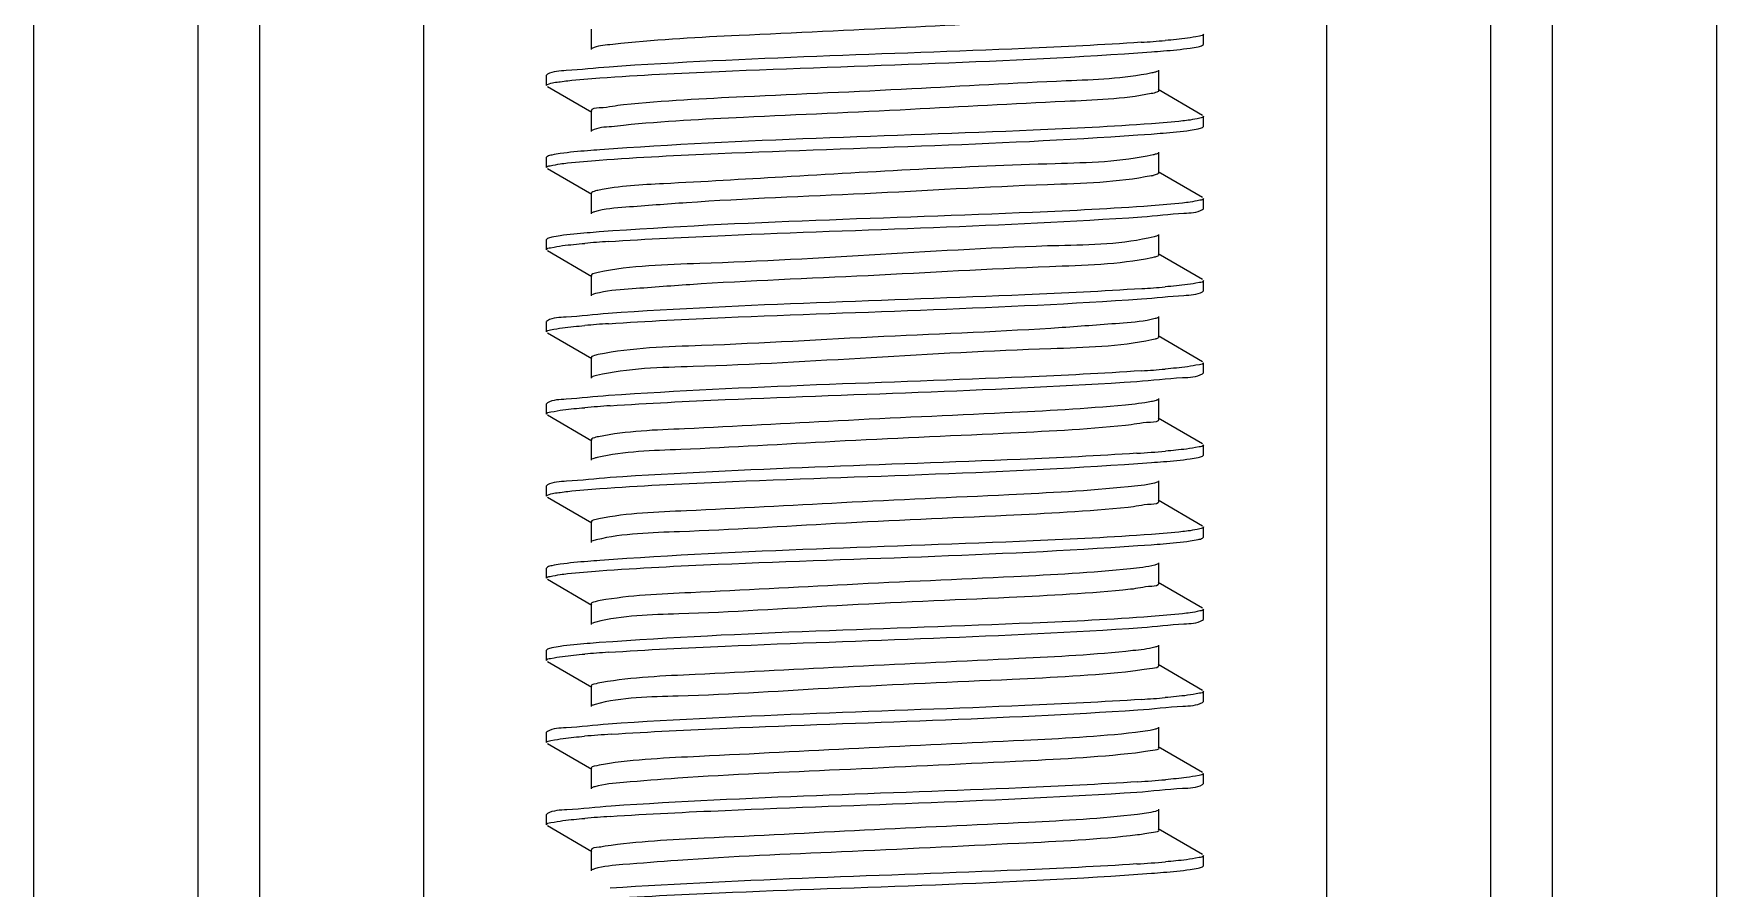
# Model space of a CAD drawing. Extents: x 27938 to 650306, y -92720 to 1524912.
# Drawn here: x 300564.7 to 301052.9, y 806417.7 to 806665.5 of the extents above; entities that cross this region are included whole.
import ezdxf

# ---------------------------------------------------------------- set-up
doc = ezdxf.new("R2010")
doc.units = 0
doc.header["$LTSCALE"] = 1000
doc.header["$MEASUREMENT"] = 0

msp = doc.modelspace()

# ---------------------------------------------------------------- linework, layer by layer
at = {"linetype": 'Continuous'}
for p, q in [((300564.69, 810344.87), (300564.69, 805603.84)), ((300612.32, 810344.87), (300612.32, 805603.84)), ((300630.18, 810344.87), (300630.18, 805603.84)), ((300677.8, 810344.87), (300677.8, 805603.84)), ((300939.75, 810344.87), (300939.75, 805603.84)), ((300987.37, 810344.87), (300987.37, 805603.84)), ((301005.23, 810344.87), (301005.23, 805603.84)), ((301052.86, 810344.87), (301052.86, 805603.84)), ((300726.41, 806666.84), (300726.41, 806660.89)), ((300904.03, 806662.38), (300904.03, 806665.36)), ((300904.03, 806662.38), (300904.03, 806665.36)), ((300903.8, 806662.12), (300904.03, 806662.38)), ((300891.14, 806648.98), (300891.14, 806654.94)), ((300713.75, 806653.71), (300713.52, 806653.45)), ((300713.52, 806650.47), (300713.52, 806653.45)), ((300713.52, 806650.47), (300713.52, 806653.45)), ((300713.75, 806650.21), (300726.67, 806642.73)), ((300903.8, 806641.8), (300890.88, 806649.29)), ((300726.41, 806643.03), (300726.41, 806637.08)), ((300904.03, 806638.57), (300904.03, 806641.54)), ((300904.03, 806638.57), (300904.03, 806641.54)), ((300903.8, 806638.31), (300904.03, 806638.57)), ((300713.75, 806629.9), (300713.52, 806629.64)), ((300891.14, 806625.17), (300891.14, 806631.12)), ((300713.52, 806626.66), (300713.52, 806629.64)), ((300713.52, 806626.66), (300713.52, 806629.64)), ((300713.75, 806626.4), (300726.67, 806618.92)), ((300903.8, 806617.99), (300890.88, 806625.47)), ((300726.41, 806619.22), (300726.41, 806613.27)), ((300904.03, 806614.75), (300904.03, 806617.73)), ((300904.03, 806614.75), (300904.03, 806617.73)), ((300903.8, 806614.49), (300904.03, 806614.75)), ((300713.75, 806606.08), (300713.52, 806605.82)), ((300713.52, 806602.85), (300713.52, 806605.82)), ((300713.52, 806602.85), (300713.52, 806605.82)), ((300891.14, 806601.36), (300891.14, 806607.31)), ((300713.75, 806602.59), (300726.67, 806595.1)), ((300889.76, 806600.66), (300889.09, 806600.51)), ((300903.8, 806594.18), (300890.88, 806601.66)), ((300726.41, 806595.41), (300726.41, 806589.45)), ((300903.8, 806590.68), (300904.03, 806590.94)), ((300904.03, 806590.94), (300904.03, 806593.92)), ((300904.03, 806590.94), (300904.03, 806593.92)), ((300713.75, 806582.27), (300713.52, 806582.01)), ((300713.52, 806579.03), (300713.52, 806582.01)), ((300713.52, 806579.03), (300713.52, 806582.01)), ((300891.14, 806577.55), (300891.14, 806583.5)), ((300713.75, 806578.77), (300726.67, 806571.29)), ((300890.05, 806576.93), (300889.13, 806576.71)), ((300903.8, 806570.37), (300890.88, 806577.85)), ((300726.41, 806571.59), (300726.41, 806565.64)), ((300903.8, 806566.87), (300904.03, 806567.13)), ((300904.03, 806567.13), (300904.03, 806570.1)), ((300904.03, 806567.13), (300904.03, 806570.1)), ((300713.75, 806558.46), (300713.52, 806558.2)), ((300713.52, 806555.22), (300713.52, 806558.2)), ((300713.52, 806555.22), (300713.52, 806558.2)), ((300891.14, 806553.73), (300891.14, 806559.69)), ((300713.75, 806554.96), (300726.67, 806547.48)), ((300903.8, 806546.55), (300890.88, 806554.03)), ((300726.41, 806547.78), (300726.41, 806541.83)), ((300903.8, 806543.05), (300904.03, 806543.31)), ((300904.03, 806543.31), (300904.03, 806546.29)), ((300904.03, 806543.31), (300904.03, 806546.29)), ((300713.75, 806534.65), (300713.52, 806534.39)), ((300713.52, 806531.41), (300713.52, 806534.39)), ((300713.52, 806531.41), (300713.52, 806534.39)), ((300891.14, 806529.92), (300891.14, 806535.87)), ((300713.75, 806531.15), (300726.67, 806523.67)), ((300903.8, 806522.74), (300890.88, 806530.22)), ((300726.41, 806523.97), (300726.41, 806518.01)), ((300904.03, 806519.5), (300904.03, 806522.48)), ((300904.03, 806519.5), (300904.03, 806522.48)), ((300903.8, 806519.24), (300904.03, 806519.5)), ((300713.75, 806510.83), (300713.52, 806510.57)), ((300713.52, 806507.6), (300713.52, 806510.57)), ((300713.52, 806507.6), (300713.52, 806510.57)), ((300891.14, 806506.11), (300891.14, 806512.06)), ((300713.75, 806507.33), (300726.67, 806499.85)), ((300903.8, 806498.93), (300890.88, 806506.41)), ((300726.41, 806500.15), (300726.41, 806494.2)), ((300904.03, 806495.69), (300904.03, 806498.67)), ((300904.03, 806495.69), (300904.03, 806498.67)), ((300903.8, 806495.43), (300904.03, 806495.69)), ((300891.14, 806482.29), (300891.14, 806488.25)), ((300713.75, 806487.02), (300713.52, 806486.76)), ((300713.52, 806483.78), (300713.52, 806486.76)), ((300713.52, 806483.78), (300713.52, 806486.76)), ((300713.75, 806483.52), (300726.67, 806476.04)), ((300903.8, 806475.11), (300890.88, 806482.6)), ((300726.41, 806476.34), (300726.41, 806470.39)), ((300904.03, 806471.88), (300904.03, 806474.85)), ((300904.03, 806471.88), (300904.03, 806474.85)), ((300903.8, 806471.62), (300904.03, 806471.88)), ((300891.14, 806458.48), (300891.14, 806464.44)), ((300713.75, 806463.21), (300713.52, 806462.95)), ((300713.52, 806459.97), (300713.52, 806462.95)), ((300713.52, 806459.97), (300713.52, 806462.95)), ((300713.75, 806459.71), (300726.67, 806452.23)), ((300903.8, 806451.3), (300890.88, 806458.78)), ((300726.41, 806452.53), (300726.41, 806446.58)), ((300904.03, 806448.06), (300904.03, 806451.04)), ((300904.03, 806448.06), (300904.03, 806451.04)), ((300903.8, 806447.8), (300904.03, 806448.06)), ((300891.14, 806434.67), (300891.14, 806440.62)), ((300713.75, 806439.39), (300713.52, 806439.13)), ((300713.52, 806436.16), (300713.52, 806439.13)), ((300713.52, 806436.16), (300713.52, 806439.13)), ((300713.75, 806435.9), (300726.67, 806428.41)), ((300903.8, 806427.49), (300890.88, 806434.97)), ((300726.41, 806428.72), (300726.41, 806422.76)), ((300904.03, 806424.25), (300904.03, 806427.23)), ((300904.03, 806424.25), (300904.03, 806427.23)), ((300903.8, 806423.99), (300904.03, 806424.25))]:
    msp.add_line(p, q, dxfattribs=at)
for centre, radius, start, end in [((300858.64, 807072.06), 409.99, 273.8294, 274.8033), ((300885.24, 806642.89), 18.96, 281.4996, 282.8069), ((300758.74, 806198.23), 407.9, 93.8437, 94.8034), ((300858.82, 806998.36), 407.71, 273.8446, 274.8036), ((300758.81, 806173.58), 408.74, 93.8366, 94.8046), ((300858.71, 806976.01), 409.19, 273.8348, 274.8034), ((300759.43, 806141.94), 416.58, 93.7887, 94.801), ((300856.95, 806974.32), 431.38, 273.6947, 274.7994), ((300758.74, 806079.17), 407.89, 93.8438, 94.8034), ((300858.83, 806879.23), 407.66, 273.845, 274.8036), ((300759.87, 806041.08), 422.21, 93.753, 94.8001), ((300857.35, 806874.05), 426.34, 273.7263, 274.8), ((300759.44, 806022.7), 416.76, 93.7875, 94.801), ((300856.97, 806855.1), 431.22, 273.6957, 274.7994)]:
    msp.add_arc(centre, radius, start, end, dxfattribs=at)
for points, knots in [([(300888.71, 806671.87), (300880.25, 806670.26), (300856.45, 806669.4), (300816.72, 806667.09), (300774.05, 806665.23), (300746.45, 806663.82), (300735.07, 806662.64)], [0, 0, 0, 0, 0.167774, 0.461831, 0.776883, 1, 1, 1, 1]), ([(300904.03, 806665.36), (300904.03, 806664.92), (300901.74, 806664.64), (300900.58, 806664.32), (300899.42, 806664.17)], [0, 0, 0, 0, 0.271494, 1, 1, 1, 1]), ([(300735.07, 806662.64), (300734.01, 806662.53), (300731.23, 806662.13), (300728.21, 806662.08), (300726.67, 806661.19)], [0, 0, 0, 0, 0.374658, 1, 1, 1, 1]), ([(300728.95, 806652.66), (300740.46, 806653.5), (300793.8, 806656.1), (300847.22, 806657.14), (300888.97, 806660.22)], [0, 0, 0, 0, 0.216129, 1, 1, 1, 1]), ([(300886.02, 806662.99), (300874.76, 806662.22), (300823.29, 806659.74), (300771.75, 806658.55), (300731.61, 806655.82)], [0, 0, 0, 0, 0.219145, 1, 1, 1, 1]), ([(300888.97, 806660.22), (300890.12, 806660.3), (300893.87, 806660.6), (300897.61, 806660.93), (300900.19, 806661.3)], [0, 0, 0, 0, 0.307527, 1, 1, 1, 1]), ([(300900.19, 806661.3), (300900.97, 806661.41), (300902.18, 806661.62), (300903.42, 806661.9), (300903.8, 806662.12)], [0, 0, 0, 0, 0.642834, 1, 1, 1, 1]), ([(300731.61, 806655.82), (300727.47, 806655.54), (300721.68, 806654.74), (300715.36, 806654.64), (300713.75, 806653.71)], [0, 0, 0, 0, 0.690428, 1, 1, 1, 1]), ([(300890.88, 806654.64), (300890.66, 806654.51), (300890.07, 806654.31), (300889.46, 806654.17), (300889.09, 806654.09)], [0, 0, 0, 0, 0.392529, 1, 1, 1, 1]), ([(300713.52, 806650.47), (300713.52, 806650.6), (300714.93, 806651.48), (300716.23, 806651.39), (300717.48, 806651.57)], [0, 0, 0, 0, 0.088901, 1, 1, 1, 1]), ([(300717.48, 806651.57), (300718.21, 806651.67), (300722.02, 806652.13), (300725.85, 806652.43), (300728.95, 806652.66)], [0, 0, 0, 0, 0.191572, 1, 1, 1, 1]), ([(300889.09, 806654.09), (300880.94, 806652.4), (300857.53, 806651.66), (300818.18, 806649.27), (300775.33, 806647.44), (300747.45, 806646.01), (300735.82, 806644.86)], [0, 0, 0, 0, 0.162646, 0.454753, 0.771748, 1, 1, 1, 1]), ([(300735.82, 806644.86), (300733.47, 806644.63), (300731.27, 806643.91), (300726.41, 806643.88), (300726.42, 806643.03)], [0, 0, 0, 0, 0.734772, 1, 1, 1, 1]), ([(300888.93, 806648.1), (300880.69, 806646.46), (300857.23, 806645.66), (300817.87, 806643.32), (300775.16, 806641.48), (300747.39, 806640.05), (300735.82, 806638.91)], [0, 0, 0, 0, 0.164346, 0.456483, 0.772538, 1, 1, 1, 1]), ([(300891.14, 806648.98), (300891.14, 806648.75), (300890.14, 806648.37), (300889.49, 806648.22), (300888.93, 806648.1)], [0, 0, 0, 0, 0.292517, 1, 1, 1, 1]), ([(300900.19, 806640.46), (300899.48, 806640.36), (300895.75, 806639.9), (300892, 806639.61), (300888.97, 806639.38)], [0, 0, 0, 0, 0.191302, 1, 1, 1, 1]), ([(300904.03, 806641.54), (300904.03, 806641.17), (300902.14, 806640.85), (300901.15, 806640.6), (300900.19, 806640.46)], [0, 0, 0, 0, 0.274605, 1, 1, 1, 1]), ([(300735.82, 806638.91), (300734.66, 806638.79), (300731.64, 806638.36), (300728.34, 806638.35), (300726.67, 806637.38)], [0, 0, 0, 0, 0.376452, 1, 1, 1, 1]), ([(300728.8, 806628.84), (300740.29, 806629.68), (300793.66, 806632.28), (300847.12, 806633.33), (300888.91, 806636.4)], [0, 0, 0, 0, 0.215653, 1, 1, 1, 1]), ([(300888.97, 806639.38), (300877.53, 806638.54), (300824.19, 806635.94), (300770.77, 806634.87), (300728.95, 806631.82)], [0, 0, 0, 0, 0.214712, 1, 1, 1, 1]), ([(300888.91, 806636.4), (300890.07, 806636.49), (300893.83, 806636.78), (300897.59, 806637.12), (300900.17, 806637.48)], [0, 0, 0, 0, 0.307511, 1, 1, 1, 1]), ([(300900.17, 806637.48), (300900.96, 806637.6), (300902.18, 806637.81), (300903.41, 806638.08), (300903.8, 806638.31)], [0, 0, 0, 0, 0.642987, 1, 1, 1, 1]), ([(300717.48, 806630.73), (300716.66, 806630.62), (300715.42, 806630.4), (300714.14, 806630.12), (300713.75, 806629.9)], [0, 0, 0, 0, 0.644071, 1, 1, 1, 1]), ([(300728.95, 806631.82), (300727.77, 806631.74), (300723.94, 806631.44), (300720.11, 806631.1), (300717.48, 806630.73)], [0, 0, 0, 0, 0.307216, 1, 1, 1, 1]), ([(300889.44, 806630.35), (300880.19, 806628.24), (300844.01, 806627.55), (300796.81, 806624.78), (300752.63, 806622.2), (300734.64, 806621.36), (300728.41, 806620.05)], [0, 0, 0, 0, 0.176446, 0.666999, 0.881663, 1, 1, 1, 1]), ([(300890.87, 806630.82), (300890.7, 806630.72), (300890.22, 806630.55), (300889.74, 806630.42), (300889.44, 806630.35)], [0, 0, 0, 0, 0.401923, 1, 1, 1, 1]), ([(300713.52, 806626.66), (300713.52, 806627.03), (300715.44, 806627.35), (300716.45, 806627.61), (300717.43, 806627.75)], [0, 0, 0, 0, 0.274271, 1, 1, 1, 1]), ([(300717.43, 806627.75), (300718.15, 806627.85), (300721.93, 806628.31), (300725.73, 806628.61), (300728.8, 806628.84)], [0, 0, 0, 0, 0.191488, 1, 1, 1, 1]), ([(300891.13, 806625.17), (300891.13, 806624.98), (300890.4, 806624.62), (300889.87, 806624.5), (300889.44, 806624.4)], [0, 0, 0, 0, 0.301807, 1, 1, 1, 1]), ([(300728.41, 806620.05), (300727.9, 806619.95), (300727.3, 806619.81), (300726.42, 806619.43), (300726.42, 806619.22)], [0, 0, 0, 0, 0.704889, 1, 1, 1, 1]), ([(300889.02, 806624.31), (300879.13, 806622.29), (300851.15, 806621.67), (300806.3, 806618.86), (300765.37, 806617.45), (300739.35, 806615.34), (300730.33, 806614.73), (300727.4, 806613.85)], [0, 0, 0, 0, 0.18687, 0.514831, 0.834376, 0.943334, 1, 1, 1, 1]), ([(300888.91, 806615.57), (300877.45, 806614.72), (300824.08, 806612.12), (300770.63, 806611.06), (300728.8, 806608)], [0, 0, 0, 0, 0.215042, 1, 1, 1, 1]), ([(300900.17, 806616.65), (300899.46, 806616.55), (300895.72, 806616.09), (300891.95, 806615.79), (300888.91, 806615.57)], [0, 0, 0, 0, 0.191313, 1, 1, 1, 1]), ([(300904.03, 806617.73), (300904.03, 806617.36), (300902.14, 806617.04), (300901.14, 806616.79), (300900.17, 806616.65)], [0, 0, 0, 0, 0.274535, 1, 1, 1, 1]), ([(300727.4, 806613.85), (300727.26, 806613.81), (300727.01, 806613.73), (300726.77, 806613.62), (300726.67, 806613.57)], [0, 0, 0, 0, 0.569367, 1, 1, 1, 1]), ([(300731.4, 806605.21), (300742.69, 806605.98), (300794.27, 806608.46), (300845.92, 806609.65), (300886.16, 806612.39)], [0, 0, 0, 0, 0.219068, 1, 1, 1, 1]), ([(300886.16, 806612.39), (300890.24, 806612.67), (300895.97, 806613.47), (300902.21, 806613.58), (300903.8, 806614.49)], [0, 0, 0, 0, 0.690173, 1, 1, 1, 1]), ([(300717.43, 806606.91), (300716.63, 806606.8), (300715.4, 806606.59), (300714.14, 806606.31), (300713.75, 806606.08)], [0, 0, 0, 0, 0.643594, 1, 1, 1, 1]), ([(300728.8, 806608), (300727.63, 806607.91), (300723.84, 806607.62), (300720.04, 806607.28), (300717.43, 806606.91)], [0, 0, 0, 0, 0.307318, 1, 1, 1, 1]), ([(300889.76, 806606.62), (300880.77, 806604.35), (300853.94, 806604.15), (300810.17, 806601.34), (300765.67, 806598.91), (300738.12, 806598.27), (300728.44, 806596.25)], [0, 0, 0, 0, 0.172051, 0.492047, 0.816531, 1, 1, 1, 1]), ([(300890.87, 806607.01), (300890.73, 806606.93), (300890.36, 806606.78), (300889.98, 806606.67), (300889.76, 806606.62)], [0, 0, 0, 0, 0.41269, 1, 1, 1, 1]), ([(300713.52, 806602.85), (300713.52, 806603.28), (300715.8, 806603.56), (300716.95, 806603.88), (300718.1, 806604.03)], [0, 0, 0, 0, 0.271594, 1, 1, 1, 1]), ([(300889.09, 806600.51), (300879.35, 806598.49), (300851.67, 806597.89), (300807.13, 806595.09), (300766.29, 806593.64), (300740, 806591.62), (300730.77, 806590.94), (300727.67, 806590.12)], [0, 0, 0, 0, 0.184387, 0.509861, 0.829743, 0.940495, 1, 1, 1, 1]), ([(300891.13, 806601.36), (300891.13, 806601.2), (300890.56, 806600.86), (300890.11, 806600.75), (300889.76, 806600.66)], [0, 0, 0, 0, 0.310032, 1, 1, 1, 1]), ([(300728.44, 806596.25), (300727.93, 806596.14), (300727.32, 806596), (300726.42, 806595.63), (300726.42, 806595.41)], [0, 0, 0, 0, 0.705216, 1, 1, 1, 1]), ([(300886.16, 806591.56), (300874.87, 806590.79), (300823.29, 806588.3), (300771.64, 806587.12), (300731.4, 806584.37)], [0, 0, 0, 0, 0.219029, 1, 1, 1, 1]), ([(300904.03, 806593.92), (300904.03, 806593.49), (300901.75, 806593.2), (300900.6, 806592.89), (300899.46, 806592.74)], [0, 0, 0, 0, 0.271614, 1, 1, 1, 1]), ([(300727.67, 806590.12), (300727.47, 806590.06), (300727.13, 806589.96), (300726.8, 806589.83), (300726.68, 806589.75)], [0, 0, 0, 0, 0.58242, 1, 1, 1, 1]), ([(300731.46, 806581.4), (300742.74, 806582.17), (300794.28, 806584.65), (300845.88, 806585.84), (300886.07, 806588.58)], [0, 0, 0, 0, 0.219138, 1, 1, 1, 1]), ([(300886.07, 806588.58), (300890.17, 806588.85), (300895.93, 806589.65), (300902.2, 806589.76), (300903.8, 806590.68)], [0, 0, 0, 0, 0.690264, 1, 1, 1, 1]), ([(300731.4, 806584.37), (300727.32, 806584.09), (300721.59, 806583.3), (300715.34, 806583.19), (300713.75, 806582.27)], [0, 0, 0, 0, 0.690195, 1, 1, 1, 1]), ([(300890.05, 806582.88), (300887.04, 806582.03), (300877.94, 806581.39), (300851.8, 806579.31), (300810.91, 806577.89), (300766.19, 806575.08), (300738.32, 806574.47), (300728.5, 806572.45)], [0, 0, 0, 0, 0.057838, 0.167543, 0.487244, 0.814181, 1, 1, 1, 1]), ([(300890.88, 806583.2), (300890.77, 806583.13), (300890.49, 806583.02), (300890.21, 806582.93), (300890.05, 806582.88)], [0, 0, 0, 0, 0.425019, 1, 1, 1, 1]), ([(300713.52, 806579.03), (300713.52, 806579.46), (300715.79, 806579.75), (300716.94, 806580.06), (300718.08, 806580.21)], [0, 0, 0, 0, 0.271633, 1, 1, 1, 1]), ([(300889.13, 806576.71), (300879.53, 806574.7), (300852.15, 806574.06), (300807.85, 806571.6), (300764.02, 806568.91), (300737.12, 806568.55), (300727.97, 806566.38)], [0, 0, 0, 0, 0.182223, 0.50526, 0.82533, 1, 1, 1, 1]), ([(300891.13, 806577.55), (300891.13, 806577.41), (300890.7, 806577.11), (300890.33, 806577.01), (300890.05, 806576.93)], [0, 0, 0, 0, 0.320305, 1, 1, 1, 1]), ([(300728.5, 806572.45), (300727.97, 806572.34), (300727.35, 806572.2), (300726.42, 806571.82), (300726.42, 806571.59)], [0, 0, 0, 0, 0.705925, 1, 1, 1, 1]), ([(300727.97, 806566.38), (300727.71, 806566.32), (300727.27, 806566.2), (300726.84, 806566.03), (300726.68, 806565.94)], [0, 0, 0, 0, 0.593796, 1, 1, 1, 1]), ([(300886.07, 806567.74), (300874.79, 806566.97), (300823.25, 806564.49), (300771.65, 806563.3), (300731.46, 806560.56)], [0, 0, 0, 0, 0.219177, 1, 1, 1, 1]), ([(300884.75, 806564.67), (300889.17, 806564.97), (300895.34, 806565.82), (300902.09, 806565.88), (300903.8, 806566.87)], [0, 0, 0, 0, 0.691533, 1, 1, 1, 1]), ([(300904.03, 806570.1), (300904.03, 806569.67), (300901.74, 806569.39), (300900.59, 806569.07), (300899.44, 806568.92)], [0, 0, 0, 0, 0.271536, 1, 1, 1, 1]), ([(300731.9, 806557.62), (300743.04, 806558.37), (300793.99, 806560.82), (300844.99, 806562.05), (300884.75, 806564.67)], [0, 0, 0, 0, 0.218817, 1, 1, 1, 1]), ([(300731.46, 806560.56), (300727.36, 806560.28), (300721.61, 806559.49), (300715.35, 806559.38), (300713.75, 806558.46)], [0, 0, 0, 0, 0.690271, 1, 1, 1, 1]), ([(300881.41, 806557.83), (300869.78, 806556.69), (300841.98, 806555.26), (300799.3, 806553.43), (300760.09, 806551.09), (300736.76, 806550.3), (300728.58, 806548.65)], [0, 0, 0, 0, 0.228997, 0.545176, 0.836537, 1, 1, 1, 1]), ([(300890.3, 806559.14), (300889.86, 806559), (300886.93, 806558.36), (300883.94, 806558.07), (300881.41, 806557.83)], [0, 0, 0, 0, 0.152407, 1, 1, 1, 1]), ([(300890.88, 806559.38), (300890.8, 806559.34), (300890.61, 806559.25), (300890.41, 806559.18), (300890.3, 806559.14)], [0, 0, 0, 0, 0.43932, 1, 1, 1, 1]), ([(300713.52, 806555.22), (300713.52, 806555.67), (300715.88, 806555.94), (300717.07, 806556.27), (300718.25, 806556.42)], [0, 0, 0, 0, 0.27108, 1, 1, 1, 1]), ([(300881.41, 806551.87), (300869.63, 806550.72), (300841.51, 806549.28), (300798.46, 806547.48), (300759.29, 806545), (300736.08, 806544.39), (300728.16, 806542.61)], [0, 0, 0, 0, 0.23121, 0.549998, 0.841262, 1, 1, 1, 1]), ([(300891.14, 806553.73), (300891.14, 806552.85), (300886.12, 806552.86), (300883.84, 806552.11), (300881.41, 806551.87)], [0, 0, 0, 0, 0.265195, 1, 1, 1, 1]), ([(300728.58, 806548.65), (300728.03, 806548.54), (300727.39, 806548.39), (300726.42, 806548.01), (300726.42, 806547.78)], [0, 0, 0, 0, 0.706927, 1, 1, 1, 1]), ([(300728.16, 806542.61), (300727.85, 806542.54), (300727.35, 806542.41), (300726.86, 806542.23), (300726.68, 806542.13)], [0, 0, 0, 0, 0.599352, 1, 1, 1, 1]), ([(300884.75, 806543.84), (300873.46, 806543.09), (300822.52, 806540.66), (300771.51, 806539.45), (300731.9, 806536.78)], [0, 0, 0, 0, 0.221759, 1, 1, 1, 1]), ([(300888.97, 806541.16), (300890.12, 806541.24), (300893.87, 806541.53), (300897.61, 806541.87), (300900.19, 806542.24)], [0, 0, 0, 0, 0.307527, 1, 1, 1, 1]), ([(300904.03, 806546.29), (300904.03, 806545.83), (300901.58, 806545.56), (300900.36, 806545.23), (300899.13, 806545.07)], [0, 0, 0, 0, 0.270528, 1, 1, 1, 1]), ([(300900.19, 806542.24), (300900.97, 806542.35), (300902.18, 806542.56), (300903.42, 806542.83), (300903.8, 806543.05)], [0, 0, 0, 0, 0.642828, 1, 1, 1, 1]), ([(300728.96, 806533.6), (300740.47, 806534.44), (300793.81, 806537.03), (300847.23, 806538.08), (300888.97, 806541.16)], [0, 0, 0, 0, 0.216148, 1, 1, 1, 1]), ([(300713.52, 806531.41), (300713.52, 806531.53), (300714.93, 806532.42), (300716.23, 806532.33), (300717.48, 806532.5)], [0, 0, 0, 0, 0.088892, 1, 1, 1, 1]), ([(300731.9, 806536.78), (300727.7, 806536.5), (300721.81, 806535.68), (300715.39, 806535.59), (300713.75, 806534.65)], [0, 0, 0, 0, 0.690689, 1, 1, 1, 1]), ([(300717.48, 806532.5), (300718.21, 806532.61), (300722.03, 806533.07), (300725.86, 806533.37), (300728.96, 806533.6)], [0, 0, 0, 0, 0.191574, 1, 1, 1, 1]), ([(300882.18, 806534.09), (300870.69, 806532.92), (300842.98, 806531.51), (300800.23, 806529.65), (300760.65, 806527.32), (300737.01, 806526.5), (300728.68, 806524.86)], [0, 0, 0, 0, 0.22522, 0.541066, 0.834324, 1, 1, 1, 1]), ([(300890.88, 806535.57), (300890.56, 806535.39), (300887.68, 806534.6), (300884.75, 806534.35), (300882.18, 806534.09)], [0, 0, 0, 0, 0.123951, 1, 1, 1, 1]), ([(300882.18, 806528.14), (300870.43, 806526.94), (300842.13, 806525.5), (300798.7, 806523.71), (300759.2, 806521.1), (300735.79, 806520.64), (300727.92, 806518.74)], [0, 0, 0, 0, 0.229214, 0.549847, 0.842959, 1, 1, 1, 1]), ([(300891.13, 806529.92), (300891.14, 806529.11), (300886.52, 806529.04), (300884.42, 806528.36), (300882.18, 806528.14)], [0, 0, 0, 0, 0.265624, 1, 1, 1, 1]), ([(300728.68, 806524.86), (300728.11, 806524.75), (300727.44, 806524.59), (300726.42, 806524.21), (300726.42, 806523.97)], [0, 0, 0, 0, 0.708145, 1, 1, 1, 1]), ([(300904.03, 806522.48), (300904.03, 806522.11), (300902.14, 806521.79), (300901.15, 806521.54), (300900.19, 806521.4)], [0, 0, 0, 0, 0.274607, 1, 1, 1, 1]), ([(300727.92, 806518.74), (300727.67, 806518.68), (300727.25, 806518.56), (300726.83, 806518.41), (300726.68, 806518.32)], [0, 0, 0, 0, 0.591731, 1, 1, 1, 1]), ([(300888.97, 806520.32), (300877.54, 806519.48), (300824.2, 806516.87), (300770.78, 806515.81), (300728.96, 806512.76)], [0, 0, 0, 0, 0.214698, 1, 1, 1, 1]), ([(300888.92, 806517.34), (300890.07, 806517.42), (300893.83, 806517.72), (300897.59, 806518.05), (300900.17, 806518.42)], [0, 0, 0, 0, 0.307511, 1, 1, 1, 1]), ([(300900.19, 806521.4), (300899.48, 806521.3), (300895.75, 806520.84), (300892, 806520.54), (300888.97, 806520.32)], [0, 0, 0, 0, 0.191302, 1, 1, 1, 1]), ([(300900.17, 806518.42), (300900.96, 806518.53), (300902.18, 806518.74), (300903.41, 806519.02), (300903.8, 806519.24)], [0, 0, 0, 0, 0.642983, 1, 1, 1, 1]), ([(300728.96, 806512.76), (300727.78, 806512.67), (300723.95, 806512.38), (300720.12, 806512.04), (300717.48, 806511.67)], [0, 0, 0, 0, 0.307214, 1, 1, 1, 1]), ([(300728.8, 806509.77), (300740.29, 806510.61), (300793.67, 806513.22), (300847.12, 806514.26), (300888.92, 806517.34)], [0, 0, 0, 0, 0.215666, 1, 1, 1, 1]), ([(300713.52, 806507.6), (300713.52, 806507.97), (300715.44, 806508.29), (300716.45, 806508.55), (300717.43, 806508.69)], [0, 0, 0, 0, 0.274264, 1, 1, 1, 1]), ([(300717.48, 806511.67), (300716.67, 806511.55), (300715.42, 806511.34), (300714.15, 806511.06), (300713.75, 806510.83)], [0, 0, 0, 0, 0.644088, 1, 1, 1, 1]), ([(300717.43, 806508.69), (300718.16, 806508.79), (300721.94, 806509.25), (300725.73, 806509.55), (300728.8, 806509.77)], [0, 0, 0, 0, 0.191492, 1, 1, 1, 1]), ([(300882.91, 806510.35), (300871.67, 806509.16), (300844.25, 806507.77), (300801.68, 806505.88), (300761.74, 806503.62), (300737.71, 806502.69), (300729.08, 806501.12)], [0, 0, 0, 0, 0.2201, 0.53401, 0.829213, 1, 1, 1, 1]), ([(300890.88, 806511.76), (300890.58, 806511.59), (300887.95, 806510.84), (300885.26, 806510.6), (300882.91, 806510.35)], [0, 0, 0, 0, 0.1262, 1, 1, 1, 1]), ([(300882.91, 806504.4), (300871.22, 806503.16), (300842.78, 806501.72), (300799.01, 806499.94), (300759.2, 806497.2), (300735.56, 806496.9), (300727.74, 806494.88)], [0, 0, 0, 0, 0.226945, 0.549209, 0.84423, 1, 1, 1, 1]), ([(300891.14, 806506.11), (300891.14, 806505.36), (300886.92, 806505.23), (300884.97, 806504.62), (300882.91, 806504.4)], [0, 0, 0, 0, 0.266409, 1, 1, 1, 1]), ([(300729.08, 806501.12), (300728.41, 806501), (300727.65, 806500.82), (300726.42, 806500.43), (300726.42, 806500.15)], [0, 0, 0, 0, 0.71294, 1, 1, 1, 1]), ([(300904.03, 806498.67), (300904.03, 806498.3), (300902.14, 806497.98), (300901.14, 806497.72), (300900.17, 806497.58)], [0, 0, 0, 0, 0.274537, 1, 1, 1, 1]), ([(300727.74, 806494.88), (300727.53, 806494.83), (300727.17, 806494.72), (300726.81, 806494.58), (300726.68, 806494.5)], [0, 0, 0, 0, 0.584772, 1, 1, 1, 1]), ([(300888.92, 806496.5), (300877.46, 806495.66), (300824.08, 806493.05), (300770.63, 806492), (300728.8, 806488.94)], [0, 0, 0, 0, 0.215033, 1, 1, 1, 1]), ([(300731.4, 806486.14), (300742.69, 806486.91), (300794.27, 806489.4), (300845.93, 806490.59), (300886.16, 806493.33)], [0, 0, 0, 0, 0.219069, 1, 1, 1, 1]), ([(300886.16, 806493.33), (300890.24, 806493.61), (300895.97, 806494.4), (300902.21, 806494.51), (300903.8, 806495.43)], [0, 0, 0, 0, 0.690169, 1, 1, 1, 1]), ([(300900.17, 806497.58), (300899.46, 806497.48), (300895.72, 806497.02), (300891.96, 806496.73), (300888.92, 806496.5)], [0, 0, 0, 0, 0.191313, 1, 1, 1, 1]), ([(300728.8, 806488.94), (300727.63, 806488.85), (300723.84, 806488.55), (300720.05, 806488.22), (300717.43, 806487.85)], [0, 0, 0, 0, 0.307313, 1, 1, 1, 1]), ([(300713.52, 806483.78), (300713.52, 806484.21), (300715.8, 806484.5), (300716.95, 806484.81), (300718.1, 806484.96)], [0, 0, 0, 0, 0.271592, 1, 1, 1, 1]), ([(300717.43, 806487.85), (300716.63, 806487.74), (300715.4, 806487.52), (300714.14, 806487.24), (300713.75, 806487.02)], [0, 0, 0, 0, 0.643609, 1, 1, 1, 1]), ([(300883.62, 806486.62), (300872.62, 806485.4), (300845.52, 806484.03), (300803.14, 806482.11), (300762.85, 806479.91), (300738.44, 806478.9), (300729.52, 806477.39)], [0, 0, 0, 0, 0.215, 0.526978, 0.824118, 1, 1, 1, 1]), ([(300890.88, 806487.95), (300890.6, 806487.79), (300888.21, 806487.08), (300885.76, 806486.85), (300883.62, 806486.62)], [0, 0, 0, 0, 0.128627, 1, 1, 1, 1]), ([(300883.62, 806480.66), (300871.99, 806479.38), (300843.45, 806477.95), (300799.39, 806476.17), (300759.26, 806473.31), (300735.38, 806473.16), (300727.6, 806471.03)], [0, 0, 0, 0, 0.224438, 0.548154, 0.845143, 1, 1, 1, 1]), ([(300891.14, 806482.29), (300891.14, 806481.6), (300887.3, 806481.42), (300885.5, 806480.87), (300883.62, 806480.66)], [0, 0, 0, 0, 0.267355, 1, 1, 1, 1]), ([(300729.52, 806477.39), (300728.73, 806477.25), (300727.88, 806477.05), (300726.42, 806476.65), (300726.41, 806476.34)], [0, 0, 0, 0, 0.716901, 1, 1, 1, 1]), ([(300904.03, 806474.85), (300904.03, 806474.42), (300901.76, 806474.14), (300900.61, 806473.82), (300899.46, 806473.67)], [0, 0, 0, 0, 0.271617, 1, 1, 1, 1]), ([(300727.6, 806471.03), (300727.41, 806470.98), (300727.1, 806470.89), (300726.8, 806470.76), (300726.68, 806470.69)], [0, 0, 0, 0, 0.578442, 1, 1, 1, 1]), ([(300886.16, 806472.49), (300874.88, 806471.72), (300823.29, 806469.24), (300771.64, 806468.05), (300731.4, 806465.31)], [0, 0, 0, 0, 0.219021, 1, 1, 1, 1]), ([(300732.24, 806462.39), (300743.43, 806463.13), (300794.37, 806465.58), (300845.36, 806466.81), (300885.06, 806469.44)], [0, 0, 0, 0, 0.219887, 1, 1, 1, 1]), ([(300885.06, 806469.44), (300889.4, 806469.73), (300895.48, 806470.57), (300902.11, 806470.65), (300903.8, 806471.62)], [0, 0, 0, 0, 0.691245, 1, 1, 1, 1]), ([(300731.4, 806465.31), (300727.31, 806465.03), (300721.59, 806464.23), (300715.34, 806464.12), (300713.75, 806463.21)], [0, 0, 0, 0, 0.690194, 1, 1, 1, 1]), ([(300890.88, 806464.13), (300890.62, 806463.99), (300888.46, 806463.32), (300886.23, 806463.1), (300884.3, 806462.88)], [0, 0, 0, 0, 0.131334, 1, 1, 1, 1]), ([(300713.52, 806459.97), (300713.52, 806460.42), (300715.92, 806460.7), (300717.12, 806461.03), (300718.33, 806461.18)], [0, 0, 0, 0, 0.27083, 1, 1, 1, 1]), ([(300884.3, 806462.88), (300873.55, 806461.64), (300846.76, 806460.3), (300804.6, 806458.34), (300763.98, 806456.19), (300739.19, 806455.1), (300729.98, 806453.65)], [0, 0, 0, 0, 0.209915, 0.519968, 0.819038, 1, 1, 1, 1]), ([(300884.3, 806456.93), (300872.76, 806455.6), (300844.12, 806454.25), (300799.91, 806452.04), (300761.91, 806450.51), (300738.3, 806448.59), (300730.17, 806447.96), (300727.48, 806447.18)], [0, 0, 0, 0, 0.221704, 0.546695, 0.845683, 0.946468, 1, 1, 1, 1]), ([(300891.14, 806458.48), (300891.14, 806457.85), (300887.67, 806457.61), (300886.01, 806457.12), (300884.3, 806456.93)], [0, 0, 0, 0, 0.26871, 1, 1, 1, 1]), ([(300729.98, 806453.65), (300729.09, 806453.51), (300728.12, 806453.27), (300726.42, 806452.88), (300726.41, 806452.53)], [0, 0, 0, 0, 0.720201, 1, 1, 1, 1]), ([(300904.03, 806451.04), (300904.03, 806450.59), (300901.61, 806450.31), (300900.4, 806449.98), (300899.18, 806449.83)], [0, 0, 0, 0, 0.270699, 1, 1, 1, 1]), ([(300727.48, 806447.18), (300727.32, 806447.14), (300727.05, 806447.05), (300726.78, 806446.94), (300726.68, 806446.88)], [0, 0, 0, 0, 0.572701, 1, 1, 1, 1]), ([(300731.91, 806438.55), (300743.05, 806439.3), (300794, 806441.75), (300845.01, 806442.99), (300884.76, 806445.61)], [0, 0, 0, 0, 0.218851, 1, 1, 1, 1]), ([(300885.06, 806448.61), (300873.83, 806447.86), (300822.89, 806445.42), (300771.89, 806444.2), (300732.24, 806441.55)], [0, 0, 0, 0, 0.220721, 1, 1, 1, 1]), ([(300884.76, 806445.61), (300889.17, 806445.9), (300895.35, 806446.76), (300902.09, 806446.82), (300903.8, 806447.8)], [0, 0, 0, 0, 0.691524, 1, 1, 1, 1]), ([(300732.24, 806441.55), (300727.96, 806441.26), (300721.96, 806440.43), (300715.42, 806440.35), (300713.75, 806439.39)], [0, 0, 0, 0, 0.691013, 1, 1, 1, 1]), ([(300890.88, 806440.32), (300890.64, 806440.19), (300888.7, 806439.56), (300886.68, 806439.35), (300884.94, 806439.14)], [0, 0, 0, 0, 0.134033, 1, 1, 1, 1]), ([(300713.52, 806436.16), (300713.52, 806436.6), (300715.88, 806436.88), (300717.07, 806437.2), (300718.25, 806437.36)], [0, 0, 0, 0, 0.271071, 1, 1, 1, 1]), ([(300884.94, 806439.14), (300874.45, 806437.87), (300847.99, 806436.56), (300806.06, 806434.58), (300765.13, 806432.47), (300739.97, 806431.32), (300730.48, 806429.91)], [0, 0, 0, 0, 0.204842, 0.512973, 0.813968, 1, 1, 1, 1]), ([(300891.14, 806434.67), (300891.14, 806434.09), (300888.02, 806433.81), (300886.49, 806433.38), (300884.94, 806433.19)], [0, 0, 0, 0, 0.269812, 1, 1, 1, 1]), ([(300730.48, 806429.91), (300729.89, 806429.82), (300728.74, 806429.5), (300726.42, 806429.54), (300726.41, 806428.72)], [0, 0, 0, 0, 0.421169, 1, 1, 1, 1]), ([(300884.94, 806433.19), (300873.51, 806431.81), (300844.81, 806430.49), (300800.38, 806428.23), (300762, 806426.73), (300738.21, 806424.76), (300730.05, 806424.15), (300727.38, 806423.34)], [0, 0, 0, 0, 0.218801, 0.544965, 0.846028, 0.947082, 1, 1, 1, 1]), ([(300884.76, 806424.77), (300873.48, 806424.03), (300822.53, 806421.59), (300771.52, 806420.38), (300731.91, 806417.72)], [0, 0, 0, 0, 0.221727, 1, 1, 1, 1]), ([(300904.03, 806427.23), (300904.03, 806426.77), (300901.58, 806426.5), (300900.36, 806426.16), (300899.13, 806426.01)], [0, 0, 0, 0, 0.270533, 1, 1, 1, 1]), ([(300727.38, 806423.34), (300727.24, 806423.3), (300727, 806423.22), (300726.77, 806423.12), (300726.68, 806423.06)], [0, 0, 0, 0, 0.567505, 1, 1, 1, 1]), ([(300728.96, 806414.53), (300740.48, 806415.37), (300793.82, 806417.97), (300847.23, 806419.01), (300888.97, 806422.09)], [0, 0, 0, 0, 0.216168, 1, 1, 1, 1]), ([(300888.97, 806422.09), (300890.12, 806422.18), (300893.87, 806422.47), (300897.61, 806422.81), (300900.19, 806423.17)], [0, 0, 0, 0, 0.307528, 1, 1, 1, 1]), ([(300900.19, 806423.17), (300900.98, 806423.28), (300902.18, 806423.49), (300903.42, 806423.77), (300903.8, 806423.99)], [0, 0, 0, 0, 0.642823, 1, 1, 1, 1])]:
    msp.add_open_spline(points, degree=3, knots=knots, dxfattribs=at)
for points in [[(300899.42, 806664.17), (300897.28, 806663.89), (300895.13, 806663.69), (300892.97, 806663.51)], [(300718.1, 806604.03), (300720.25, 806604.31), (300722.42, 806604.51), (300724.59, 806604.69)], [(300899.46, 806592.74), (300897.3, 806592.46), (300895.13, 806592.26), (300892.96, 806592.07)], [(300718.08, 806580.21), (300720.24, 806580.49), (300722.41, 806580.69), (300724.58, 806580.88)], [(300899.44, 806568.92), (300897.29, 806568.64), (300895.13, 806568.44), (300892.97, 806568.26)], [(300718.25, 806556.42), (300720.35, 806556.69), (300722.46, 806556.88), (300724.56, 806557.06)], [(300899.13, 806545.07), (300897.11, 806544.82), (300895.08, 806544.63), (300893.05, 806544.45)], [(300718.1, 806484.96), (300720.25, 806485.24), (300722.42, 806485.44), (300724.59, 806485.63)], [(300899.46, 806473.67), (300897.3, 806473.39), (300895.13, 806473.19), (300892.96, 806473.01)], [(300718.33, 806461.18), (300720.39, 806461.44), (300722.47, 806461.63), (300724.54, 806461.81)], [(300899.18, 806449.83), (300897.14, 806449.57), (300895.08, 806449.38), (300893.03, 806449.2)], [(300718.25, 806437.36), (300720.35, 806437.63), (300722.46, 806437.82), (300724.56, 806438)], [(300899.13, 806426.01), (300897.11, 806425.75), (300895.08, 806425.56), (300893.05, 806425.39)]]:
    msp.add_open_spline(points, degree=3, dxfattribs=at)

doc.saveas('drawing.dxf')
